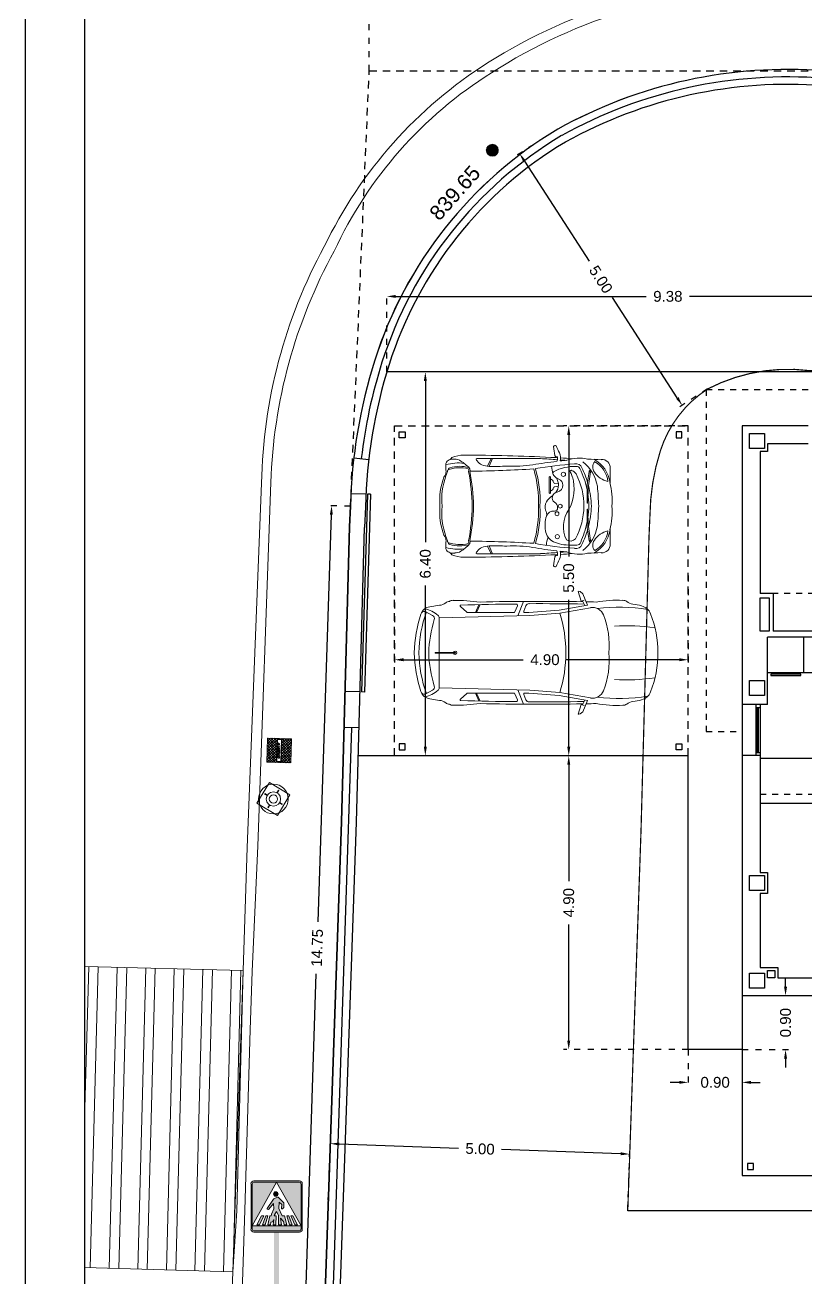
# Model space of a CAD drawing. Header units: millimetres. Extents: x 441061 to 442903, y 4515148 to 4515613.
# Drawn here: x 442696.93 to 442709.97, y 4515528.84 to 4515549.73 of the extents above; entities that cross this region are included whole.
import ezdxf
from ezdxf.enums import TextEntityAlignment as Align

# ---------------------------------------------------------------- set-up
doc = ezdxf.new("R2010")
doc.units = ezdxf.units.MM
for name, pattern in [('CONTINUA', [0]), ('PUNTOS2', [0.125, 0, -0.125]), ('RAYITAS', [0.375, 0.25, -0.125])]:
    doc.linetypes.add(name, pattern=pattern)
for name, color, linetype in [('01_alzado', 5, 'CONTINUA'), ('01_cotas', 254, 'Continuous'), ('01_implantación', 5, 'Continuous'), ('01_mono BAJA', 2, 'Continuous'), ('01_parcela', 7, 'Continuous'), ('01_proyección', 4, 'RAYITAS'), ('01_retranqueo', 250, 'Continuous'), ('01_urb interior', 4, 'Continuous')]:
    doc.layers.add(name, color=color, linetype=linetype)
doc.layers.add('01_cartela', color=6, linetype='Continuous', plot=False)
doc.layers.add('01_muebles_B', color=254, linetype='Continuous', lineweight=5)
doc.styles.add('Estilo1', font='swissel.ttf')
doc.styles.add('NIEVES2', font='sanss___.ttf')
doc.styles.add('ROMANS', font='romans')
doc.dimstyles.new('DECIMAL-50', dxfattribs={"dimtxt": 0.08, "dimasz": 0.15, "dimexe": 0.09, "dimexo": 0, "dimgap": 0.09, "dimtad": 0, "dimzin": 0, "dimdsep": 46, "dimtxsty": 'ROMANS', "dimcen": 0.09, "dimclrt": 6, "dimadec": 0, "dimazin": 0, "dimtfac": 1.38, "dimtix": 1, "dimtofl": 0, "dimtmove": 2, "dimatfit": 3, "dimldrblk": 'OBLIQUE', "dimfxl": 1, "dimtolj": 1, "dimtzin": 0, "dimarcsym": 0})

# ---------------------------------------------------------------- blocks, each defined once
blk = doc.blocks.new('A$C6A825EFA')
at = {"layer": '01_mono BAJA', "color": 254}
for p, q in [((1.1, 12.5, 0), (0, 12.5, 0)), ((0, 12.5, 0), (0, 7.855, 0)), ((1.1, 12.2, 0), (0.425, 12.2, 0)), ((0.425, 12.2), (0.425, 12.075)), ((0.3, 12.075, 0), (0.3, 9.705, 0)), ((0.425, 12.075), (0.3, 12.075)), ((0.52, 9.705, 0), (0.3, 9.705, 0)), ((0.52, 9.705, 0), (0.52, 9.08, 0)), ((3.4, 9.08, 0), (0.52, 9.08, 0)), ((3.4, 8.98, 0), (0.425, 8.98, 0)), ((0.425, 7.855, 0), (0.425, 8.98, 0)), ((1.025, 8.98, 0), (1.025, 8.38, 0)), ((3.4, 8.38, 0), (0.425, 8.38, 0)), ((0.425, 7.855, 0), (0, 7.855, 0)), ((0, 7.855, 0), (0, 7.005, 0)), ((0.23, 7.855, 0), (0.23, 7.005, 0)), ((0.23, 7.805, 0), (0.3, 7.805, 0)), ((0.258, 7.055, 0), (0.258, 7.805, 0)), ((0.272, 7.055, 0), (0.272, 7.805, 0)), ((0.3, 7.855, 0), (0.3, 7.005, 0)), ((0.3, 7.005, 0), (0, 7.005, 0)), ((0, 7.005, 0), (0, 3, 0)), ((0.23, 7.055, 0), (0.3, 7.055, 0)), ((0.3, 7.005, 0), (0.3, 5.055, 0)), ((3.4, 6.955, 0), (0.3, 6.955, 0)), ((3.4, 6.205, 0), (0.3, 6.205, 0)), ((0.3, 4.705, 0), (0.3, 3.47, 0)), ((0.3, 3.47, 0), (0.595, 3.47, 0)), ((0.595, 3.47, 0), (0.595, 3.3, 0)), ((0.595, 3.3, 0), (1.6, 3.3, 0)), ((0, 3, 0), (1.6, 3, 0)), ((0, 3), (0, 0, 0)), ((0, 0, 0), (15.7, 0, 0))]:
    blk.add_line(p, q, dxfattribs=at)
for points in [[(0.375, 12.125), (0.125, 12.125), (0.125, 12.375), (0.375, 12.375), (0.375, 12.125)], [(0.375, 8.005), (0.125, 8.005), (0.125, 8.255), (0.375, 8.255), (0.375, 8.005)], [(0.375, 4.755), (0.125, 4.755), (0.125, 5.005), (0.375, 5.005), (0.375, 4.755)], [(0.375, 3.125), (0.125, 3.125), (0.125, 3.375), (0.375, 3.375), (0.375, 3.125)]]:
    blk.add_lwpolyline(points, close=True, dxfattribs=at)
at = {"layer": '01_mono BAJA', "color": 254, "elevation": 0}
for points in [[(0.3, 9.635), (0.45, 9.635), (0.45, 9.08), (0.3, 9.08)], [(0.478, 8.36), (0.478, 8.34), (0.978, 8.34), (0.978, 8.36)], [(0.425, 3.42), (0.545, 3.42), (0.545, 3.3), (0.425, 3.3)], [(0.19, 0.2), (0.09, 0.2), (0.09, 0.1), (0.19, 0.1)]]:
    blk.add_lwpolyline(points, close=True, dxfattribs=at)
blk.add_lwpolyline([(0.3, 5.055), (0.425, 5.055), (0.425, 4.705), (0.3, 4.705)], dxfattribs=at)
at = {"layer": '01_proyección', "color": 120, "ltscale": 0.25}
for p, q in [((3.4, 9.705, 0), (0.52, 9.705, 0)), ((3.4, 6.355, 0), (0.3, 6.355, 0))]:
    blk.add_line(p, q, dxfattribs=at)
at = {"layer": '01_proyección', "color": 120, "ltscale": 0.25, "elevation": 0}
blk.add_lwpolyline([(15.7, 7.405), (16.3, 7.405), (16.3, 13.1), (-0.6, 13.1), (-0.6, 7.405), (0, 7.405)], dxfattribs=at)
blk = doc.blocks.new('A$C0D711DC8')
at = {"layer": '01_muebles_B', "color": 254}
for p, q in [((10.733, 9.894), (9.764, 9.894)), ((10.493, 9.894), (10.545, 9.776)), ((10.515, 9.894), (10.567, 9.778)), ((9.004, 9.693), (9.038, 9.48)), ((9.056, 9.495), (9.026, 9.699)), ((9.038, 9.48), (9.054, 9.218)), ((9.056, 9.218), (9.056, 9.495)), ((9.038, 8.865), (9.054, 9.127)), ((9.054, 9.218), (9.056, 9.218)), ((9.054, 9.127), (9.056, 9.127)), ((9.056, 9.127), (9.056, 8.851)), ((9.614, 8.734), (9.614, 8.97)), ((9.634, 8.734), (9.634, 8.97)), ((9.004, 8.652), (9.038, 8.865)), ((9.056, 8.851), (9.026, 8.647)), ((9.546, 8.827), (9.494, 8.834)), ((9.546, 8.878), (9.495, 8.871)), ((10.493, 8.452), (10.545, 8.569)), ((10.515, 8.452), (10.567, 8.567)), ((10.733, 8.452), (9.764, 8.452))]:
    blk.add_line(p, q, dxfattribs=at)
for centre, radius in [((9.014, 9.701), 0.0121), ((9.51, 9.635), 0.0319), ((9.514, 9.288), 0.0297), ((9.466, 9.173), 0.0297), ((9.014, 8.645), 0.0121), ((9.417, 8.691), 0.0319)]:
    blk.add_circle(centre, radius, dxfattribs=at)
for centre, radius, start, end in [((10.167, 9.714), 0.738, 149.7434, 158.9846), ((9.544, 10.069), 0.023, 23.336, 131.4157), ((8.51, 10.147), 1.058, 348.7131, 356.2571), ((8.829, 9.758), 0.121, 83.4929, 184.381), ((9.185, 9.462), 0.48, 118.4979, 171.6974), ((9.122, 5.315), 4.571, 90.9016, 93.5003), ((9.178, 9.352), 0.549, 69.8978, 103.4423), ((9.94, 2.874), 7.047, 93.9115, 95.3212), ((9.619, 9.904), 0.16, 152.3452, 197.1649), ((9.518, 9.909), 0.0131, 69.95, 178.3297), ((9.777, 9.927), 0.273, 183.7214, 196.1025), ((9.94, 2.874), 7.047, 92.7044, 93.5361), ((10.975, -10.424), 20.353, 93.4112, 94.1277), ((9.525, 9.945), 0.0232, 265.4824, 347.7447), ((10.995, -17.873), 27.82, 90.1403, 92.8584), ((10.691, 9.894), 0.0501, 315.174, 347.3096), ((10.732, 9.885), 0.00831, 343.0311, 79.2932), ((10.906, 9.364), 0.584, 69.532, 87.9675), ((11.059, 9.742), 0.141, 86.8457, 126.696), ((11.101, 8.862), 1.022, 88.2888, 91.9327), ((11.185, 9.948), 0.0842, 206.7402, 257.6517), ((10.942, 9.629), 2.236, 176.9311, 182.7066), ((9.142, 9.497), 0.403, 119.7279, 173.0139), ((8.653, 9.896), 0.361, 284.3027, 324.7225), ((9.503, 9.367), 0.611, 128.6532, 169.9617), ((8.847, 9.764), 0.126, 322.6544, 41.1658), ((10.509, 9.106), 1.518, 154.798, 163.8884), ((9.975, 9.34), 0.903, 155.1761, 164.735), ((9.226, 9.718), 0.0964, 77.7254, 158.9302), ((9.211, 9.707), 0.057, 88.7397, 167.4182), ((9.265, 9.038), 0.727, 86.5634, 94.2004), ((9.314, 9.595), 0.107, 57.3841, 137.6524), ((8.819, 3.701), 6.126, 80.3818, 85.9978), ((9.306, 9.064), 0.701, 67.8757, 89.7559), ((8.751, 3.271), 6.625, 83.7996, 84.6711), ((10.975, -10.424), 20.353, 94.2603, 94.5093), ((8.751, 3.271), 6.625, 80.1778, 83.3742), ((9.473, 9.516), 0.219, 7.735, 63.719), ((9.165, 9.803), 0.511, 341.8582, 355.871), ((11.471, 9.253), 1.7, 163.325, 182.6992), ((11.496, 9.248), 1.7, 163.325, 182.5468), ((12.246, 53.159), 43.488, 266.8642, 267.4858), ((10.175, 11.66), 1.884, 261.0449, 273.0528), ((10.459, 15.409), 5.634, 268.1287, 270.8789), ((12.021, 70.959), 61.269, 268.42618, 268.89057), ((10.529, 10.11), 0.334, 272.7892, 291.8342), ((10.573, 9.974), 0.192, 294.6989, 323.0283), ((14.417, 9.048), 3.64, 169.6671, 178.0415), ((14.417, 9.048), 3.62, 169.6671, 178.0415), ((10.894, 9.715), 0.0607, 143.7564, 193.2967), ((11.29, 9.332), 0.611, 121.0895, 136.7388), ((10.991, 9.25), 0.526, 73.7001, 105.481), ((10.903, 9.711), 0.0495, 146.1855, 196.1005), ((10.991, 9.25), 0.505, 69.1925, 104.8598), ((11.01, 9.2), 0.627, 72.4585, 97.9913), ((11.113, 9.698), 0.062, 14.8998, 65.8723), ((11.135, 9.81), 0.0644, 351.2386, 60.1485), ((11.473, 9.762), 0.303, 189.085, 205.7225), ((10.241, 9.772), 0.959, 355.5054, 1.6982), ((11.352, 9.713), 0.156, 186.0058, 219.1392), ((9.808, 9.261), 1.13, 166.1566, 184.4621), ((10.25, 9.166), 1.218, 160.2257, 168.6391), ((10.144, 9.165), 1.038, 151.121, 207.6483), ((8.958, 9.487), 0.459, 324.9496, 25.463), ((9.185, 9.47), 0.511, 343.3936, 8.525), ((10.256, 9.278), 1.007, 354.015, 20.5105), ((10.287, 9.262), 1.007, 354.9224, 20.5105), ((17.649, 8.764), 8.777, 175.3636, 177.3327), ((10.509, 9.106), 1.518, 165.717, 177.48), ((10.25, 9.166), 1.218, 171.2453, 188.5682), ((9.566, 9.362), 0.114, 263.9035, 340.5155), ((9.771, 9.295), 0.101, 164.9008, 216.3288), ((9.808, 9.085), 1.13, 175.5379, 193.8434), ((17.649, 9.581), 8.777, 182.6673, 184.6364), ((10.509, 9.239), 1.518, 182.52, 194.283), ((9.904, 8.914), 0.65, 151.4841, 196.6746), ((9.552, 9.202), 0.047, 86.7847, 183.1724), ((9.6, 9.197), 0.0954, 178.5946, 241.3055), ((9.538, 9.188), 0.158, 330.3363, 17.3801), ((11.471, 9.093), 1.7, 177.3008, 196.675), ((11.496, 9.097), 1.7, 177.4532, 196.675), ((14.417, 9.297), 3.64, 181.9585, 190.3329), ((14.417, 9.297), 3.62, 181.9585, 190.3329), ((10.256, 9.068), 1.007, 339.4895, 5.985), ((10.287, 9.084), 1.007, 339.4895, 5.0776), ((10.25, 9.166), 1.218, 191.3609, 207.4845), ((9.528, 8.859), 0.101, 101.4545, 181.9236), ((9.686, 8.849), 0.193, 142.3155, 213.2169), ((9.492, 9.055), 0.098, 279.5997, 343.5492), ((9.498, 9.044), 0.0889, 349.0142, 50.9794), ((9.665, 8.855), 0.106, 119.0162, 160.5033), ((9.424, 9.265), 0.296, 301.9645, 328.2937), ((9.624, 8.97), 0.0104, 0, 180), ((10.942, 8.716), 2.236, 177.2934, 183.0689), ((9.185, 8.884), 0.48, 188.3026, 241.5021), ((9.142, 8.849), 0.403, 186.9861, 240.2721), ((8.653, 8.449), 0.361, 35.2775, 75.6973), ((9.503, 8.978), 0.611, 190.0383, 231.3468), ((10.509, 9.239), 1.518, 196.1116, 205.202), ((9.525, 8.854), 0.0985, 178.6673, 249.1293), ((9.426, 8.595), 0.178, 39.093, 68.893), ((9.543, 8.902), 0.0241, 275.7304, 333.0283), ((9.543, 8.803), 0.0241, 26.9717, 84.2696), ((9.665, 8.849), 0.106, 199.4967, 240.9838), ((8.829, 8.587), 0.121, 175.619, 276.5071), ((8.847, 8.581), 0.126, 318.8342, 37.3456), ((9.226, 8.628), 0.0964, 201.0698, 282.2746), ((9.215, 8.619), 0.0486, 198.7488, 279.3616), ((9.25, 9.243), 0.672, 267.6901, 298.2478), ((9.346, 8.77), 0.149, 215.4424, 244.8998), ((8.819, 14.644), 6.126, 274.0022, 279.6182), ((9.507, 8.785), 0.232, 194.2372, 212.2618), ((9.299, 8.649), 0.0212, 220.8304, 310.3789), ((9.285, 8.645), 0.0299, 337.3586, 32.1758), ((8.751, 15.074), 6.625, 276.6258, 279.8222), ((9.532, 8.677), 0.0451, 325.113, 43.0643), ((9.161, 8.546), 0.436, 2.9924, 17.9381), ((9.624, 8.734), 0.0104, 180, 0), ((12.246, -34.814), 43.488, 92.5142, 93.1358), ((10.175, 6.685), 1.884, 86.9472, 98.9551), ((10.459, 2.936), 5.634, 89.1211, 91.8713), ((12.021, -52.613), 61.269, 91.10943, 91.57382), ((10.529, 8.236), 0.334, 68.1658, 87.2108), ((10.894, 8.63), 0.0607, 166.7033, 216.2436), ((11.29, 9.013), 0.611, 223.2612, 238.9105), ((10.991, 9.095), 0.526, 254.519, 286.2999), ((10.903, 8.634), 0.0495, 163.8995, 213.8145), ((10.991, 9.095), 0.505, 255.1402, 290.8075), ((11.01, 9.145), 0.627, 262.0087, 287.5415), ((11.113, 8.647), 0.062, 294.1277, 345.1002), ((11.473, 8.583), 0.303, 154.2775, 170.915), ((11.352, 8.632), 0.156, 140.8608, 173.9942), ((10.241, 8.573), 0.959, 358.3018, 4.4946), ((9.122, 13.031), 4.571, 266.4997, 269.0984), ((9.178, 8.993), 0.549, 256.5577, 290.1022), ((9.94, 15.472), 7.047, 264.6788, 266.0885), ((8.751, 15.074), 6.625, 275.3289, 276.2004), ((10.975, 28.769), 20.353, 265.4907, 265.7397), ((9.619, 8.441), 0.16, 162.8351, 207.6548), ((10.167, 8.631), 0.738, 201.0154, 210.2566), ((9.777, 8.418), 0.273, 163.8975, 176.2786), ((9.518, 8.436), 0.0131, 181.6703, 290.05), ((9.94, 15.472), 7.047, 266.4639, 267.2956), ((10.975, 28.769), 20.353, 265.8723, 266.5888), ((9.525, 8.401), 0.0232, 12.2553, 94.5176), ((8.51, 8.199), 1.058, 3.7429, 11.2869), ((10.995, 36.219), 27.82, 267.1416, 269.8597), ((10.573, 8.372), 0.192, 36.9717, 65.3011), ((10.691, 8.451), 0.0501, 12.6904, 44.826), ((10.732, 8.46), 0.00831, 280.7068, 16.9689), ((10.906, 8.982), 0.584, 272.0325, 290.468), ((11.059, 8.603), 0.141, 233.304, 273.1543), ((11.101, 9.484), 1.022, 268.0673, 271.7112), ((11.185, 8.397), 0.0842, 102.3483, 153.2598), ((11.135, 8.535), 0.0644, 299.8515, 8.7614), ((9.544, 8.277), 0.023, 228.5843, 336.664)]:
    blk.add_arc(centre, radius, start, end, dxfattribs=at)
blk = doc.blocks.new('A$C392252A0')
at = {"layer": '01_muebles_B', "color": 254}
for p, q in [((10.715, 8.129), (10.705, 8.127)), ((10.705, 8.127), (10.752, 7.979)), ((10.738, 8.124), (10.715, 8.129)), ((10.775, 8.091), (10.738, 8.124)), ((10.752, 7.979), (10.798, 7.995)), ((10.773, 7.987), (10.809, 7.914)), ((10.846, 7.92), (10.775, 8.091)), ((8.499, 7.763), (8.397, 7.82)), ((8.605, 7.917), (8.455, 7.893)), ((9.019, 7.811), (8.92, 7.9)), ((9.731, 7.807), (9.031, 7.807)), ((9.201, 7.926), (9.149, 7.807)), ((9.219, 7.928), (9.166, 7.807)), ((9.784, 7.911), (9.748, 7.818)), ((9.876, 7.976), (9.791, 7.758)), ((9.913, 7.908), (9.882, 7.828)), ((9.898, 7.807), (9.958, 7.808)), ((10.418, 7.844), (9.958, 7.808)), ((10.43, 7.798), (9.971, 7.763)), ((10.418, 7.844), (10.846, 7.92)), ((10.43, 7.798), (10.894, 7.881)), ((8.599, 7.726), (9.971, 7.763)), ((8.599, 7.725), (8.599, 7.201)), ((8.839, 7.203), (8.537, 7.2)), ((8.537, 7.2), (8.537, 7.193)), ((8.839, 7.19), (8.537, 7.193)), ((8.599, 6.669), (8.599, 7.193)), ((8.599, 6.668), (9.971, 6.631)), ((8.499, 6.631), (8.397, 6.573)), ((8.605, 6.476), (8.455, 6.5)), ((9.019, 6.582), (8.92, 6.494)), ((9.731, 6.587), (9.031, 6.587)), ((9.201, 6.468), (9.149, 6.587)), ((9.219, 6.466), (9.166, 6.587)), ((9.784, 6.482), (9.748, 6.576)), ((9.876, 6.418), (9.791, 6.636)), ((9.913, 6.486), (9.882, 6.565)), ((9.898, 6.587), (9.958, 6.585)), ((10.418, 6.55), (9.958, 6.585)), ((10.43, 6.596), (9.971, 6.631)), ((10.418, 6.55), (10.846, 6.473)), ((10.43, 6.596), (10.894, 6.512)), ((10.773, 6.407), (10.809, 6.48)), ((10.846, 6.473), (10.775, 6.303)), ((10.705, 6.267), (10.752, 6.414)), ((10.715, 6.265), (10.705, 6.267)), ((10.738, 6.27), (10.715, 6.265)), ((10.775, 6.303), (10.738, 6.27)), ((10.752, 6.414), (10.798, 6.398))]:
    blk.add_line(p, q, dxfattribs=at)
for centre, radius, start, end in [((8.808, 7.907), 0.086, 87.4739, 128.6871), ((8.809, 4.809), 3.183, 82.5975, 89.9397), ((10.099, -28.508), 36.485, 88.9288, 91.3819), ((11.3, 6.178), 1.816, 87.2886, 100.1742), ((11.389, 7.907), 0.086, 51.3129, 92.5261), ((10.242, 7.158), 1.952, 160.298, 178.865), ((8.474, 7.733), 0.162, 96.7804, 161.7197), ((8.375, 7.769), 0.0561, 66.6468, 164.8738), ((8.295, 7.436), 0.435, 49.0196, 78.8841), ((8.586, 8.093), 0.177, 275.9895, 308.6871), ((8.751, 7.888), 0.086, 87.4739, 128.6871), ((8.929, 7.908), 0.0124, 91.7937, 220.4777), ((10.022, -29.576), 37.513, 90.3882, 91.6701), ((9.031, 7.824), 0.0177, 228.3547, 270), ((9.731, 7.824), 0.0177, 270, 338.7209), ((9.768, 7.918), 0.0177, 338.7209, 90.3882), ((9.897, 7.823), 0.0159, 158.7209, 271.5074), ((9.963, 7.889), 0.0531, 90.2143, 158.7209), ((10.099, -28.508), 36.45, 88.8997, 90.2143), ((8.43, 7.197), 2.089, 0, 16.7318), ((10.099, -28.508), 36.485, 88.6181, 88.8592), ((10.925, 7.707), 0.177, 21.0532, 100.1701), ((11.313, 4.914), 2.974, 81.2806, 96.1737), ((11.554, 8.112), 0.177, 231.3129, 264.0105), ((11.467, 7.285), 0.654, 72.0531, 84.0105), ((11.619, 7.711), 0.203, 22.7994, 75.9629), ((10.262, 7.197), 1.654, 0, 21.006), ((10.216, 7.155), 1.997, 161.6598, 178.7983), ((10.276, 7.152), 1.836, 162.6109, 178.6018), ((8.473, 7.717), 0.0531, 342.7058, 60.706), ((8.545, 7.725), 0.0531, 0, 49.0196), ((9.874, 7.302), 1.304, 355.3559, 21.0532), ((11.437, 4.633), 2.974, 81.5863, 93.456), ((8.839, 7.197), 0.0267, 193.7603, 166.2397), ((10.216, 7.239), 1.997, 181.2017, 198.3402), ((10.242, 7.236), 1.952, 181.135, 199.702), ((10.276, 7.242), 1.836, 181.3982, 197.3891), ((8.839, 7.197), 0.00662, 270, 90), ((8.43, 7.197), 2.089, 343.2682, 0), ((9.874, 7.091), 1.304, 338.9468, 4.6441), ((10.262, 7.197), 1.654, 338.994, 0), ((8.473, 6.677), 0.0531, 299.294, 17.2942), ((8.545, 6.669), 0.0531, 310.9804, 0), ((11.437, 9.761), 2.974, 266.544, 278.4137), ((8.474, 6.661), 0.162, 198.2803, 263.2196), ((8.375, 6.625), 0.0561, 195.1262, 293.3532), ((8.295, 6.957), 0.435, 281.1159, 310.9804), ((8.586, 6.3), 0.177, 51.3129, 84.0105), ((8.929, 6.486), 0.0124, 139.5223, 268.2063), ((10.022, 43.97), 37.513, 268.3299, 269.6118), ((9.031, 6.569), 0.0177, 90, 131.6453), ((9.731, 6.569), 0.0177, 21.2791, 90), ((9.768, 6.476), 0.0177, 269.6118, 21.2791), ((9.897, 6.571), 0.0159, 88.4926, 201.2791), ((9.963, 6.505), 0.0531, 201.2791, 269.7857), ((10.099, 42.902), 36.45, 269.7857, 271.1003), ((10.925, 6.686), 0.177, 259.8299, 338.9468), ((11.313, 9.479), 2.974, 263.8263, 278.7194), ((11.554, 6.282), 0.177, 95.9895, 128.6871), ((11.467, 7.108), 0.654, 275.9895, 287.9469), ((11.619, 6.682), 0.203, 284.0371, 337.2006), ((8.751, 6.506), 0.086, 231.3129, 272.5261), ((8.808, 6.487), 0.086, 231.3129, 272.5261), ((8.809, 9.584), 3.183, 270.0603, 277.4025), ((10.099, 42.902), 36.485, 268.6181, 271.0712), ((10.099, 42.902), 36.485, 271.1408, 271.3819), ((11.3, 8.215), 1.816, 259.8258, 272.7114), ((11.389, 6.487), 0.086, 267.4739, 308.6871)]:
    blk.add_arc(centre, radius, start, end, dxfattribs=at)
blk = doc.blocks.new('AL')
h = blk.add_hatch()
h.set_pattern_fill('ANSI37', color=256, scale=0.01)
h.set_pattern_definition([(45.00000001175, (-280056.487906, -4524533.842966), (-0.02245064030728, 0.02245064029807), []), (135.00000001175, (-280056.487906, -4524533.842966), (-0.02245064029807, -0.02245064030728), [])])
h.paths.add_polyline_path([(0.2, 0.2), (-0.2, 0.2), (-0.035, 0.035), (0.182, 0.035), (0.182, -0.035), (0.035, -0.035), (0.2, -0.2)], flags=17)
h.paths.add_polyline_path([(0.035, -0.035), (-0.182, -0.035), (-0.182, 0.035), (-0.035, 0.035), (-0.2, 0.2), (-0.2, -0.2), (0.2, -0.2)], flags=17)
for points in [[(-0.2, 0.2), (0.2, 0.2)], [(-0.2, 0.2), (-0.2, -0.2)], [(0.2, 0.2), (0.2, -0.2)], [(-0.2, -0.2), (0.2, -0.2)]]:
    blk.add_lwpolyline(points)
blk.add_lwpolyline([(0.182, -0.035), (-0.182, -0.035), (-0.182, 0.035), (0.182, 0.035)], close=True)
at = {"style": 'ROMANS', "oblique": 15, "width": 1.035276}
blk.add_text('ALUMBRADO', height=0.0315, dxfattribs=at).set_placement((0, -0.022), align=Align.CENTER)
blk = doc.blocks.new('f2')
for p, q in [((-0.17, -0.005), (-0.17, 0.005)), ((-0.12, 0.005), (-0.17, 0.005)), ((-0.005, 0.17), (0.005, 0.17)), ((-0.005, 0.12), (-0.005, 0.17)), ((0.005, 0.12), (0.005, 0.17)), ((0.12, 0.005), (0.17, 0.005)), ((0.17, -0.005), (0.17, 0.005)), ((-0.12, -0.005), (-0.17, -0.005)), ((-0.005, -0.17), (-0.005, -0.12)), ((-0.005, -0.17), (0.005, -0.17)), ((0.005, -0.17), (0.005, -0.12)), ((0.12, -0.005), (0.17, -0.005))]:
    blk.add_line(p, q)
blk.add_lwpolyline([(0.2, 0.2), (-0.2, 0.2), (-0.2, -0.2), (0.2, -0.2)], close=True)
for radius in [0.248, 0.12, 0.07]:
    blk.add_circle((0, 0), radius)
blk = doc.blocks.new('*X20')
at = {"color": 0, "linetype": 'CONTINUA'}
for p, q in [((711.926, 505.804), (712.311, 506.19)), ((711.926, 505.769), (712.346, 506.189)), ((711.929, 505.843), (712.273, 506.187)), ((711.929, 505.737), (712.379, 506.186)), ((711.934, 505.707), (712.409, 506.181)), ((711.937, 505.886), (712.229, 506.178)), ((711.941, 505.678), (712.437, 506.174)), ((711.95, 505.652), (712.464, 506.165)), ((711.954, 505.939), (712.177, 506.161)), ((711.96, 505.627), (712.489, 506.155)), ((711.972, 505.603), (712.513, 506.144)), ((711.985, 505.58), (712.535, 506.131)), ((711.994, 506.014), (712.102, 506.121)), ((711.999, 505.559), (712.556, 506.117)), ((712.014, 505.539), (712.577, 506.101)), ((712.031, 505.52), (712.596, 506.085)), ((712.048, 505.502), (712.614, 506.068)), ((712.067, 505.485), (712.63, 506.049)), ((712.086, 505.47), (712.646, 506.029)), ((712.107, 505.455), (712.661, 506.009)), ((712.129, 505.442), (712.674, 505.987)), ((712.152, 505.43), (712.686, 505.963)), ((712.177, 505.419), (712.697, 505.939)), ((712.203, 505.409), (712.706, 505.913)), ((712.23, 505.402), (712.714, 505.885)), ((712.26, 505.395), (712.72, 505.856)), ((712.291, 505.392), (712.724, 505.825)), ((712.325, 505.39), (712.726, 505.791)), ((712.362, 505.392), (712.724, 505.754)), ((712.403, 505.398), (712.718, 505.713)), ((712.451, 505.41), (712.705, 505.665)), ((712.513, 505.436), (712.679, 505.603))]:
    blk.add_line(p, q, dxfattribs=at)
blk = doc.blocks.new('PTEL')
blk.add_circle((0, 0), 0.1)
at = {"linetype": 'CONTINUA', "xscale": 0.25, "yscale": 0.25, "zscale": 0.25}
blk.add_blockref('*X20', (-178.081, -126.448), dxfattribs=at)
blk = doc.blocks.new('señal paso peaton')
h = blk.add_hatch(color=5)
h.paths.add_polyline_path([(-0.001, 2.003), (-0.381, 2.003, 0.414214), (-0.407, 1.976), (-0.407, 1.273)])
h.paths.add_polyline_path([(-0.001, 2.003), (0.406, 1.273), (0.406, 1.976, 0.414214), (0.379, 2.003)])
h.paths.add_polyline_path([(0.379, 1.19, 0.414214), (0.406, 1.216), (0.406, 1.273), (-0.407, 1.273), (-0.407, 1.216, 0.414214), (-0.381, 1.19)])
for points in [[(0.04, 1.668), (0.085, 1.63), (0.081, 1.567, 0.627813), (0.096, 1.559), (0.114, 1.572, 0.235866), (0.118, 1.579), (0.12, 1.656), (0.024, 1.749, 0.308344), (0.014, 1.751), (-0.045, 1.725, 0.137998), (-0.052, 1.719), (-0.159, 1.563, 0.586917), (-0.152, 1.549), (-0.137, 1.548, 0.23861), (-0.129, 1.551), (-0.051, 1.647), (-0.048, 1.555), (-0.086, 1.467, 0.073453), (-0.087, 1.464), (-0.09, 1.441), (-0.112, 1.441), (-0.148, 1.291), (-0.103, 1.291), (-0.096, 1.332), (-0.072, 1.34), (-0.049, 1.381), (-0.058, 1.291), (-0.013, 1.291), (-0.007, 1.441), (-0.04, 1.441), (-0.039, 1.457), (-0.003, 1.512), (0.036, 1.441), (0.028, 1.441), (0.033, 1.291), (0.078, 1.291), (0.066, 1.403), (0.114, 1.346), (0.123, 1.291), (0.169, 1.291), (0.132, 1.441), (0.094, 1.441), (0.085, 1.453), (0.038, 1.56)], [(-0.053, 1.804, 1), (0.023, 1.804, 1)]]:
    blk.add_hatch(color=7).paths.add_polyline_path(points)
h = blk.add_hatch(color=7)
h.paths.add_polyline_path([(0.272, 1.441), (0.237, 1.441), (0.305, 1.291), (0.35, 1.291)])
h.paths.add_polyline_path([(0.202, 1.441), (0.167, 1.441), (0.214, 1.291), (0.259, 1.291)])
h.paths.add_polyline_path([(-0.239, 1.291), (-0.194, 1.291), (-0.147, 1.441), (-0.182, 1.441)])
h.paths.add_polyline_path([(-0.33, 1.291), (-0.284, 1.291), (-0.217, 1.441), (-0.252, 1.441)])
h = blk.add_hatch(color=256)
h.dxf.hatch_style = 1
h.paths.add_polyline_path([(0.039, 1.167), (-0.044, 1.167), (-0.044, -0.001), (0.039, -0.001)])
for p, q in [((-0.428, 1.216), (-0.428, 1.976)), ((0.379, 2.024), (-0.381, 2.024)), ((0.427, 1.216), (0.427, 1.976)), ((0.379, 1.169), (-0.381, 1.169))]:
    blk.add_line(p, q)
at = {"color": 5}
for p, q in [((-0.407, 1.273), (-0.001, 2.003)), ((-0.407, 1.216), (-0.407, 1.976)), ((0.379, 2.003), (-0.381, 2.003)), ((-0.001, 2.003), (0.406, 1.273)), ((0.406, 1.216), (0.406, 1.976)), ((0.406, 1.273), (-0.407, 1.273)), ((0.379, 1.19), (-0.381, 1.19))]:
    blk.add_line(p, q, dxfattribs=at)
at = {"color": 7}
for p, q in [((-0.052, 1.719), (-0.159, 1.563)), ((0.014, 1.751), (-0.045, 1.725)), ((0.12, 1.656), (0.024, 1.749)), ((-0.152, 1.549), (-0.137, 1.548)), ((-0.129, 1.551), (-0.051, 1.647)), ((-0.087, 1.464), (-0.09, 1.441)), ((-0.048, 1.555), (-0.086, 1.467)), ((-0.051, 1.647), (-0.048, 1.555)), ((-0.039, 1.457), (-0.003, 1.512)), ((-0.003, 1.512), (0.036, 1.441)), ((0.038, 1.56), (0.04, 1.668)), ((0.085, 1.453), (0.038, 1.56)), ((0.04, 1.668), (0.085, 1.63)), ((0.085, 1.63), (0.081, 1.567)), ((0.096, 1.559), (0.114, 1.572)), ((0.118, 1.579), (0.12, 1.656)), ((-0.33, 1.291), (-0.252, 1.441)), ((-0.284, 1.291), (-0.33, 1.291)), ((-0.284, 1.291), (-0.217, 1.441)), ((-0.252, 1.441), (-0.217, 1.441)), ((-0.239, 1.291), (-0.182, 1.441)), ((-0.194, 1.291), (-0.239, 1.291)), ((-0.194, 1.291), (-0.147, 1.441)), ((-0.182, 1.441), (-0.147, 1.441)), ((-0.148, 1.291), (-0.112, 1.441)), ((-0.103, 1.291), (-0.148, 1.291)), ((-0.112, 1.441), (-0.09, 1.441)), ((-0.103, 1.291), (-0.096, 1.332)), ((-0.096, 1.332), (-0.072, 1.34)), ((-0.072, 1.34), (-0.049, 1.381)), ((-0.058, 1.291), (-0.049, 1.381)), ((-0.013, 1.291), (-0.058, 1.291)), ((-0.04, 1.441), (-0.039, 1.457)), ((-0.04, 1.441), (-0.007, 1.441)), ((-0.013, 1.291), (-0.007, 1.441)), ((0.033, 1.291), (0.028, 1.441)), ((0.028, 1.441), (0.036, 1.441)), ((0.078, 1.291), (0.033, 1.291)), ((0.066, 1.403), (0.078, 1.291)), ((0.066, 1.403), (0.114, 1.346)), ((0.094, 1.441), (0.085, 1.453)), ((0.094, 1.441), (0.132, 1.441)), ((0.114, 1.346), (0.123, 1.291)), ((0.169, 1.291), (0.123, 1.291)), ((0.132, 1.441), (0.169, 1.291)), ((0.167, 1.441), (0.214, 1.291)), ((0.167, 1.441), (0.202, 1.441)), ((0.202, 1.441), (0.259, 1.291)), ((0.259, 1.291), (0.214, 1.291)), ((0.237, 1.441), (0.305, 1.291)), ((0.237, 1.441), (0.272, 1.441)), ((0.35, 1.291), (0.272, 1.441)), ((0.35, 1.291), (0.305, 1.291))]:
    blk.add_line(p, q, dxfattribs=at)
blk.add_circle((-0.015, 1.804), 0.0378, dxfattribs=at)
for centre, start, end in [((-0.381, 1.976), 90, 180), ((0.379, 1.976), 0, 90), ((-0.381, 1.216), 180, 270), ((0.379, 1.216), 270, 0)]:
    blk.add_arc(centre, 0.0475, start, end)
at = {"color": 5}
for centre, start, end in [((-0.381, 1.976), 90, 180), ((0.379, 1.976), 0, 90), ((-0.381, 1.216), 180, 270), ((0.379, 1.216), 270, 0)]:
    blk.add_arc(centre, 0.0266, start, end, dxfattribs=at)
at = {"color": 7}
for centre, radius, start, end in [((-0.037, 1.708), 0.0183, 114.2101, 145.6384), ((0.017, 1.743), 0.00915, 45.6627, 114.2101), ((-0.151, 1.558), 0.00915, 145.6384, 267.276), ((-0.136, 1.557), 0.00915, 267.276, 320.9576), ((-0.078, 1.463), 0.00915, 156.4461, 173.2502), ((0.09, 1.566), 0.00915, 177.031, 305.5154), ((0.109, 1.579), 0.00915, 305.5154, 358.6017), ((0.109, 1.579), 0.00915, 305.5154, 358.6017)]:
    blk.add_arc(centre, radius, start, end, dxfattribs=at)
blk = doc.blocks.new('*D245')
at = {"layer": '01_cotas', "color": 0, "linetype": 'PUNTOS2', "lineweight": -2, "transparency": 16777216}
for p, q in [((442702.365, 4515541.706), (442701.961, 4515541.719)), ((442701.882, 4515526.961), (442701.477, 4515526.974))]:
    blk.add_line(p, q, dxfattribs=at)
at = {"layer": '01_cotas', "color": 0, "lineweight": -2, "transparency": 16777216}
for p, q in [((442702.046, 4515541.566), (442701.823, 4515534.778)), ((442701.572, 4515527.121), (442701.795, 4515533.91))]:
    blk.add_line(p, q, dxfattribs=at)
at = {"layer": '01_cotas', "color": 0, "transparency": 16777216}
for points in [[(442702.021, 4515541.567), (442702.071, 4515541.565), (442702.051, 4515541.716)], [(442701.547, 4515527.122), (442701.597, 4515527.12), (442701.567, 4515526.971)]]:
    blk.add_solid(points, dxfattribs=at)
at = {"layer": '01_cotas', "color": 7, "transparency": 16777216, "insert": (442701.809, 4515534.344), "char_height": 0.18, "attachment_point": 5, "rotation": 88.1211, "style": 'Estilo1'}
blk.add_mtext('\\A1;14.75', dxfattribs=at)
blk = doc.blocks.new('*D350')
at = {"layer": '01_cotas', "color": 0, "linetype": 'PUNTOS2', "lineweight": -2, "transparency": 16777216}
for p, q in [((442705.612, 4515547.863), (442705.112, 4515547.54)), ((442708.326, 4515543.663), (442707.826, 4515543.34))]:
    blk.add_line(p, q, dxfattribs=at)
at = {"layer": '01_cotas', "color": 0, "lineweight": -2, "transparency": 16777216}
for p, q in [((442705.269, 4515547.462), (442706.349, 4515545.791)), ((442707.82, 4515543.515), (442706.74, 4515545.186))]:
    blk.add_line(p, q, dxfattribs=at)
at = {"layer": '01_cotas', "color": 0, "transparency": 16777216}
for points in [[(442705.29, 4515547.476), (442705.248, 4515547.449), (442705.188, 4515547.588)], [(442707.841, 4515543.528), (442707.799, 4515543.501), (442707.901, 4515543.389)]]:
    blk.add_solid(points, dxfattribs=at)
at = {"layer": '01_cotas', "color": 7, "transparency": 16777216, "insert": (442706.545, 4515545.489), "char_height": 0.18, "attachment_point": 5, "rotation": 302.8686, "style": 'Estilo1'}
blk.add_mtext('\\A1;5.00', dxfattribs=at)
blk = doc.blocks.new('*D352')
at = {"layer": '01_cotas', "color": 0, "linetype": 'PUNTOS2', "lineweight": -2, "transparency": 16777216}
for p, q in [((442701.996, 4515530.135), (442702.032, 4515531.169)), ((442706.993, 4515529.961), (442707.029, 4515530.995))]:
    blk.add_line(p, q, dxfattribs=at)
at = {"layer": '01_cotas', "color": 0, "lineweight": -2, "transparency": 16777216}
for p, q in [((442702.179, 4515531.074), (442704.168, 4515531.005)), ((442706.876, 4515530.911), (442704.888, 4515530.98))]:
    blk.add_line(p, q, dxfattribs=at)
at = {"layer": '01_cotas', "color": 0, "transparency": 16777216}
for points in [[(442702.18, 4515531.099), (442702.178, 4515531.049), (442702.029, 4515531.079)], [(442706.877, 4515530.936), (442706.875, 4515530.886), (442707.026, 4515530.905)]]:
    blk.add_solid(points, dxfattribs=at)
at = {"layer": '01_cotas', "color": 7, "transparency": 16777216, "insert": (442704.528, 4515530.992), "char_height": 0.18, "attachment_point": 5, "rotation": 358.0056, "style": 'Estilo1'}
blk.add_mtext('\\A1;5.00', dxfattribs=at)
blk = doc.blocks.new('*D357')
at = {"layer": '01_cotas', "color": 0, "linetype": 'PUNTOS2', "lineweight": -2, "transparency": 16777216}
for p, q in [((442708.001, 4515537.547), (442705.918, 4515537.547)), ((442708.001, 4515532.647), (442705.918, 4515532.647))]:
    blk.add_line(p, q, dxfattribs=at)
at = {"layer": '01_cotas', "color": 0, "lineweight": -2, "transparency": 16777216}
for p, q in [((442706.008, 4515537.397), (442706.008, 4515535.458)), ((442706.008, 4515532.797), (442706.008, 4515534.735))]:
    blk.add_line(p, q, dxfattribs=at)
at = {"layer": '01_cotas', "color": 0, "transparency": 16777216}
for points in [[(442705.983, 4515537.397), (442706.033, 4515537.397), (442706.008, 4515537.547)], [(442705.983, 4515532.797), (442706.033, 4515532.797), (442706.008, 4515532.647)]]:
    blk.add_solid(points, dxfattribs=at)
at = {"layer": '01_cotas', "color": 7, "transparency": 16777216, "insert": (442706.008, 4515535.097), "char_height": 0.18, "attachment_point": 5, "rotation": 90, "style": 'Estilo1'}
blk.add_mtext('\\A1;4.90', dxfattribs=at)
blk = doc.blocks.new('*D358')
at = {"layer": '01_cotas', "color": 0, "linetype": 'PUNTOS2', "lineweight": -2, "transparency": 16777216}
for p, q in [((442708.001, 4515543.047), (442705.918, 4515543.047)), ((442708.001, 4515537.547), (442705.918, 4515537.547))]:
    blk.add_line(p, q, dxfattribs=at)
at = {"layer": '01_cotas', "color": 0, "lineweight": -2, "transparency": 16777216}
for p, q in [((442706.008, 4515542.897), (442706.008, 4515540.87)), ((442706.008, 4515537.697), (442706.008, 4515540.149))]:
    blk.add_line(p, q, dxfattribs=at)
at = {"layer": '01_cotas', "color": 0, "transparency": 16777216}
for points in [[(442705.983, 4515542.897), (442706.033, 4515542.897), (442706.008, 4515543.047)], [(442705.983, 4515537.697), (442706.033, 4515537.697), (442706.008, 4515537.547)]]:
    blk.add_solid(points, dxfattribs=at)
at = {"layer": '01_cotas', "color": 7, "transparency": 16777216, "insert": (442706.008, 4515540.51), "char_height": 0.18, "attachment_point": 5, "rotation": 90, "style": 'Estilo1'}
blk.add_mtext('\\A1;5.50', dxfattribs=at)
blk = doc.blocks.new('*D359')
at = {"layer": '01_cotas', "color": 0, "linetype": 'PUNTOS2', "lineweight": -2, "transparency": 16777216}
for p, q in [((442703.101, 4515540.551), (442703.101, 4515539.058)), ((442708.001, 4515540.551), (442708.001, 4515539.058))]:
    blk.add_line(p, q, dxfattribs=at)
at = {"layer": '01_cotas', "color": 0, "lineweight": -2, "transparency": 16777216}
for p, q in [((442703.251, 4515539.148), (442705.25, 4515539.148)), ((442707.851, 4515539.148), (442705.973, 4515539.148))]:
    blk.add_line(p, q, dxfattribs=at)
at = {"layer": '01_cotas', "color": 0, "transparency": 16777216}
for points in [[(442703.251, 4515539.173), (442703.251, 4515539.123), (442703.101, 4515539.148)], [(442707.851, 4515539.173), (442707.851, 4515539.123), (442708.001, 4515539.148)]]:
    blk.add_solid(points, dxfattribs=at)
at = {"layer": '01_cotas', "color": 7, "transparency": 16777216, "insert": (442705.611, 4515539.148), "char_height": 0.18, "attachment_point": 5, "style": 'Estilo1'}
blk.add_mtext('\\A1;4.90', dxfattribs=at)
blk = doc.blocks.new('*D360')
at = {"layer": '01_cotas', "color": 0, "linetype": 'PUNTOS2', "lineweight": -2, "transparency": 16777216}
for p, q in [((442708.001, 4515532.647), (442708.001, 4515532.011)), ((442708.901, 4515532.647), (442708.901, 4515532.011))]:
    blk.add_line(p, q, dxfattribs=at)
at = {"layer": '01_cotas', "color": 0, "lineweight": -2, "transparency": 16777216}
for p, q in [((442707.851, 4515532.101), (442707.701, 4515532.101)), ((442709.051, 4515532.101), (442709.201, 4515532.101))]:
    blk.add_line(p, q, dxfattribs=at)
at = {"layer": '01_cotas', "color": 0, "transparency": 16777216}
for points in [[(442707.851, 4515532.126), (442707.851, 4515532.076), (442708.001, 4515532.101)], [(442709.051, 4515532.126), (442709.051, 4515532.076), (442708.901, 4515532.101)]]:
    blk.add_solid(points, dxfattribs=at)
at = {"layer": '01_cotas', "color": 7, "transparency": 16777216, "insert": (442708.451, 4515532.101), "char_height": 0.18, "attachment_point": 5, "style": 'Estilo1'}
blk.add_mtext('\\A1;0.90', dxfattribs=at)
blk = doc.blocks.new('*D361')
at = {"layer": '01_cotas', "color": 0, "lineweight": -2, "transparency": 16777216}
for p, q in [((442709.626, 4515533.697), (442709.626, 4515533.847)), ((442709.626, 4515532.497), (442709.626, 4515532.347))]:
    blk.add_line(p, q, dxfattribs=at)
at = {"layer": '01_cotas', "color": 0, "linetype": 'PUNTOS2', "lineweight": -2, "transparency": 16777216}
for p, q in [((442708.901, 4515533.547), (442709.716, 4515533.547)), ((442708.901, 4515532.647), (442709.716, 4515532.647))]:
    blk.add_line(p, q, dxfattribs=at)
at = {"layer": '01_cotas', "color": 0, "transparency": 16777216}
for points in [[(442709.601, 4515533.697), (442709.651, 4515533.697), (442709.626, 4515533.547)], [(442709.601, 4515532.497), (442709.651, 4515532.497), (442709.626, 4515532.647)]]:
    blk.add_solid(points, dxfattribs=at)
at = {"layer": '01_cotas', "color": 7, "transparency": 16777216, "insert": (442709.626, 4515533.097), "char_height": 0.18, "attachment_point": 5, "rotation": 90, "style": 'Estilo1'}
blk.add_mtext('\\A1;0.90', dxfattribs=at)
blk = doc.blocks.new('*D374')
at = {"layer": '01_cotas', "color": 0, "linetype": 'PUNTOS2', "lineweight": -2, "transparency": 16777216}
for p, q in [((442702.679, 4515548.969), (442702.679, 4515552.729)), ((442716.751, 4515548.97), (442716.751, 4515552.73))]:
    blk.add_line(p, q, dxfattribs=at)
at = {"layer": '01_cotas', "color": 0, "lineweight": -2, "transparency": 16777216}
for p, q in [((442702.829, 4515552.639), (442709.283, 4515552.639)), ((442716.601, 4515552.64), (442710.146, 4515552.639))]:
    blk.add_line(p, q, dxfattribs=at)
at = {"layer": '01_cotas', "color": 0, "transparency": 16777216}
for points in [[(442702.829, 4515552.664), (442702.829, 4515552.614), (442702.679, 4515552.639)], [(442716.601, 4515552.665), (442716.601, 4515552.615), (442716.751, 4515552.64)]]:
    blk.add_solid(points, dxfattribs=at)
at = {"layer": '01_cotas', "color": 7, "transparency": 16777216, "insert": (442709.715, 4515552.639), "char_height": 0.18, "attachment_point": 5, "rotation": 0.0046, "style": 'Estilo1'}
blk.add_mtext('\\A1;14.07', dxfattribs=at)
blk = doc.blocks.new('*D376')
at = {"layer": '01_cotas', "color": 0, "linetype": 'PUNTOS2', "lineweight": -2, "transparency": 16777216}
for p, q in [((442704.654, 4515543.947), (442703.525, 4515543.947)), ((442704.654, 4515537.547), (442703.525, 4515537.547))]:
    blk.add_line(p, q, dxfattribs=at)
at = {"layer": '01_cotas', "color": 0, "lineweight": -2, "transparency": 16777216}
for p, q in [((442703.615, 4515543.797), (442703.615, 4515541.107)), ((442703.615, 4515537.697), (442703.615, 4515540.387))]:
    blk.add_line(p, q, dxfattribs=at)
at = {"layer": '01_cotas', "color": 0, "transparency": 16777216}
for points in [[(442703.59, 4515543.797), (442703.64, 4515543.797), (442703.615, 4515543.947)], [(442703.59, 4515537.697), (442703.64, 4515537.697), (442703.615, 4515537.547)]]:
    blk.add_solid(points, dxfattribs=at)
at = {"layer": '01_cotas', "color": 7, "transparency": 16777216, "insert": (442703.615, 4515540.747), "char_height": 0.18, "attachment_point": 5, "rotation": 90, "style": 'Estilo1'}
blk.add_mtext('\\A1;6.40', dxfattribs=at)
blk = doc.blocks.new('*D377')
at = {"layer": '01_cotas', "color": 0, "linetype": 'PUNTOS2', "lineweight": -2, "transparency": 16777216}
for p, q in [((442702.972, 4515543.947), (442702.972, 4515545.296)), ((442712.351, 4515543.947), (442712.351, 4515545.296))]:
    blk.add_line(p, q, dxfattribs=at)
at = {"layer": '01_cotas', "color": 0, "lineweight": -2, "transparency": 16777216}
for p, q in [((442703.122, 4515545.206), (442707.3, 4515545.206)), ((442712.201, 4515545.206), (442708.023, 4515545.206))]:
    blk.add_line(p, q, dxfattribs=at)
at = {"layer": '01_cotas', "color": 0, "transparency": 16777216}
for points in [[(442703.122, 4515545.231), (442703.122, 4515545.181), (442702.972, 4515545.206)], [(442712.201, 4515545.231), (442712.201, 4515545.181), (442712.351, 4515545.206)]]:
    blk.add_solid(points, dxfattribs=at)
at = {"layer": '01_cotas', "color": 7, "transparency": 16777216, "insert": (442707.662, 4515545.206), "char_height": 0.18, "attachment_point": 5, "rotation": 360, "style": 'Estilo1'}
blk.add_mtext('\\A1;9.38', dxfattribs=at)

msp = doc.modelspace()

# ---------------------------------------------------------------- hatches: boundary and pattern name
at = {"layer": '01_muebles_B'}
h = msp.add_hatch(dxfattribs=at)
h.set_pattern_fill('ANSI32', color=256, scale=0.05, angle=-75.9802)
h.set_pattern_definition([(268.48, (442700.4032, 4515528.9416), (0.476082, -0.012632), []), (268.48, (442700.2403, 4515528.7871), (0.476082, -0.012632), [])])
h.paths.add_polyline_path([(442697.935, 4515534.033), (442697.935, 4515529.014), (442700.403, 4515528.942), (442700.574, 4515533.966)])

# ---------------------------------------------------------------- linework, layer by layer
at = {"layer": '01_alzado', "elevation": 0}
msp.add_lwpolyline([(442697.935, 4515554.517), (442734.701, 4515554.517), (442734.701, 4515523.829), (442697.935, 4515523.829)], close=True, dxfattribs=at)
at = {"layer": '01_cartela', "color": 3, "elevation": 0}
msp.add_lwpolyline([(442696.935, 4515555.517), (442696.935, 4515512.447), (442758.211, 4515512.447), (442758.211, 4515555.517)], close=True, dxfattribs=at)
at = {"layer": '01_implantación', "linetype": 'Continuous'}
for p, q in [((442702.421, 4515542.515, 0), (442702.67, 4515542.486, 0)), ((442702.623, 4515541.91, 0), (442702.373, 4515541.917, 0)), ((442702.35, 4515541.362, 0), (442702.365, 4515541.706, 0)), ((442702.216, 4515536.447, 0), (442702.35, 4515541.362, 0)), ((442702.466, 4515536.439, 0), (442702.6, 4515541.353, 0)), ((442702.525, 4515538.612, 0), (442702.275, 4515538.619, 0)), ((442702.509, 4515538.012, 0), (442702.259, 4515538.019, 0)), ((442701.937, 4515528.437, 0), (442702.216, 4515536.447, 0)), ((442702.187, 4515528.428, 0), (442702.466, 4515536.439, 0))]:
    msp.add_line(p, q, dxfattribs=at)
at = {"layer": '01_implantación'}
msp.add_line((442702.615, 4515541.697, 0), (442702.6, 4515541.353, 0), dxfattribs=at)
at = {"layer": '01_implantación', "linetype": 'Continuous', "elevation": 0}
for points in [[(442703.278, 4515542.847), (442703.178, 4515542.847), (442703.178, 4515542.947), (442703.278, 4515542.947)], [(442707.798, 4515542.847), (442707.898, 4515542.847), (442707.898, 4515542.947), (442707.798, 4515542.947)], [(442703.278, 4515537.747), (442703.178, 4515537.747), (442703.178, 4515537.647), (442703.278, 4515537.647)], [(442707.798, 4515537.747), (442707.898, 4515537.747), (442707.898, 4515537.647), (442707.798, 4515537.647)]]:
    msp.add_lwpolyline(points, close=True, dxfattribs=at)
at = {"layer": '01_implantación', "linetype": 'Continuous'}
for centre, radius, start, end in [((442709.667, 4515541.082, 0), 7.909, 85.6374, 119.0516), ((442709.667, 4515541.082, 0), 7.659, 85.5669, 119.0234), ((442709.37, 4515542.048, 0), 6.923, 120.779, 162.3686), ((442709.37, 4515542.048, 0), 6.673, 120.8113, 162.3686), ((442711.071, 4515541.508, 0), 8.708, 162.3686, 178.6973), ((442711.071, 4515541.508, 0), 8.458, 162.3686, 178.7145)]:
    msp.add_arc(centre, radius, start, end, dxfattribs=at)
at = {"layer": '01_muebles_B', "elevation": 0}
for points in [[(442700.211, 4515523.829), (442700.403, 4515528.942), (442700.467, 4515529.961), (442700.574, 4515533.966), (442700.644, 4515536.02), (442700.883, 4515542.092, -0.121125), (442701.929, 4515546.037, -0.140664), (442704.654, 4515549.099, -0.142395), (442709.521, 4515550.51), (442711.967, 4515550.491), (442715.967, 4515550.462), (442721.874, 4515550.527), (442731.102, 4515550.512), (442734.701, 4515550.521)], [(442734.701, 4515550.361), (442731.09, 4515550.365), (442721.877, 4515550.369), (442720.87, 4515550.377), (442715.923, 4515550.327), (442712.791, 4515550.335), (442711.779, 4515550.348), (442709.529, 4515550.355, 0.142823), (442704.718, 4515548.934, 0.145776), (442702.093, 4515545.959, 0.118442), (442701.037, 4515542.103), (442700.818, 4515536.045), (442700.726, 4515533.948), (442700.692, 4515532.978), (442700.603, 4515529.968), (442700.57, 4515528.939), (442700.39, 4515523.829)]]:
    msp.add_lwpolyline(points, format="xyb", dxfattribs=at)
msp.add_lwpolyline([(442697.935, 4515534.033), (442700.574, 4515533.966), (442700.403, 4515528.942), (442697.935, 4515529.014)], dxfattribs=at)
at = {"layer": '01_parcela', "linetype": 'Continuous', "elevation": 0}
msp.add_lwpolyline([(442734.701, 4515548.973), (442731.388, 4515548.975), (442721.613, 4515548.993), (442715.703, 4515548.965), (442711.736, 4515548.968), (442710.269, 4515548.968, 0.146839), (442705.827, 4515547.996, 0.183488), (442702.772, 4515544.145, 0.071368), (442702.365, 4515541.706), (442702.35, 4515541.362), (442702.216, 4515536.447), (442701.937, 4515528.437), (442701.763, 4515523.829)], format="xyb", dxfattribs=at)
at = {"layer": '01_proyección', "color": 120, "linetype": 'RAYITAS', "ltscale": 0.5}
for p, q in [((442702.365, 4515541.706), (442702.679, 4515548.969)), ((442702.679, 4515548.969), (442710.269, 4515548.967)), ((442703.101, 4515543.047, 0), (442708.001, 4515543.047, 0)), ((442703.101, 4515537.547, 0), (442703.101, 4515543.047, 0)), ((442708.001, 4515537.547, 0), (442708.001, 4515543.047, 0))]:
    msp.add_line(p, q, dxfattribs=at)
at = {"layer": '01_retranqueo', "color": 170, "const_width": 0.02, "elevation": 0}
msp.add_lwpolyline([(442727.818, 4515543.982), (442721.621, 4515543.993), (442715.713, 4515543.965), (442711.732, 4515543.968), (442710.032, 4515543.968, 0.152362), (442708.326, 4515543.663, 0.174079), (442707.537, 4515542.631, 0.074109), (442707.363, 4515541.551), (442707.347, 4515541.186), (442707.214, 4515536.292), (442706.993, 4515529.961)], format="xyb", dxfattribs=at)
msp.add_lwpolyline([(442716.734, 4515529.961), (442706.993, 4515529.961)], dxfattribs=at)
at = {"layer": '01_urb interior', "color": 2}
for p, q in [((442712.351, 4515543.947, 0), (442702.972, 4515543.947, 0)), ((442702.648, 4515541.909, 0), (442702.55, 4515538.611, 0)), ((442702.697, 4515541.908, 0), (442702.6, 4515538.609, 0)), ((442702.697, 4515541.908, 0), (442702.648, 4515541.909, 0)), ((442702.6, 4515538.609, 0), (442702.55, 4515538.611, 0)), ((442708.001, 4515537.547, 0), (442702.496, 4515537.547, 0)), ((442708.001, 4515532.647, 0), (442708.001, 4515537.547, 0)), ((442708.901, 4515532.647, 0), (442708.001, 4515532.647, 0))]:
    msp.add_line(p, q, dxfattribs=at)
at = {"layer": '01_urb interior'}
msp.add_line((442702.383, 4515538.015, 7.721), (442702.028, 4515527.261, 838.485), dxfattribs=at)
for centre, radius, start, end in [((442709.667, 4515541.082, 0), 7.784, 85.5669, 119.0234), ((442709.37, 4515542.048, 0), 6.798, 120.8113, 162.3686), ((442711.071, 4515541.508, 0), 8.583, 162.3686, 173.3556)]:
    msp.add_arc(centre, radius, start, end, dxfattribs=at)

# ---------------------------------------------------------------- block references
at = {"layer": '01_mono BAJA', "rotation": 2.949580637718453e-07}
msp.add_blockref('A$C6A825EFA', (442708.901, 4515530.547), dxfattribs=at)
at = {"layer": '01_muebles_B'}
for name, p, rotation in [('PTEL', (442704.733, 4515547.642, 839.806), 239.0197600277099), ('AL', (442701.176, 4515537.635, 0), 268.0476400394615), ('f2', (442701.08, 4515536.826, 839.573), 239.0197600277099), ('señal paso peaton', (442701.134, 4515528.436, 839.479), 359.9999999998789)]:
    msp.add_blockref(name, p, dxfattribs=dict(at, rotation=rotation))
at = {"layer": '01_muebles_B', "xscale": 1.1, "yscale": 1.1, "zscale": 1.1}
for name, p, rotation in [('A$C0D711DC8', (442716.278, 4515551.799, 0), 179.9999999974864), ('A$C392252A0', (442694.388, 4515531.347, 0), 359.9999999974865)]:
    msp.add_blockref(name, p, dxfattribs=dict(at, rotation=rotation))

# ---------------------------------------------------------------- texts
at = {"layer": '01_muebles_B', "style": 'NIEVES2'}
msp.add_text('839.65', height=0.2494, rotation=48.4749, dxfattribs=at).set_placement((442704.2, 4515546.85, 0), align=Align.CENTER)

# ---------------------------------------------------------------- dimensions: what is measured, and where the dimension line sits
at = {"layer": '01_cotas', "color": 251}
for p1, p2, distance, picture, middle in [((442716.751, 4515548.97), (442702.679, 4515548.969), -3.67, '*D374', (442709.715, 4515552.639)), ((442708.326, 4515543.663, 0), (442705.612, 4515547.863, 0), 0.506, '*D350', (442706.545, 4515545.489)), ((442712.351, 4515543.947), (442702.972, 4515543.947, 0), -1.26, '*D377', (442707.662, 4515545.206)), ((442702.365, 4515541.706, 0), (442701.882, 4515526.961, 0), -0.314, '*D245', (442701.809, 4515534.344)), ((442706.993, 4515529.961, 0), (442701.996, 4515530.135, 0), -0.945, '*D352', (442704.528, 4515530.992))]:
    dim = msp.add_aligned_dim(p1=p1, p2=p2, distance=distance, dimstyle='DECIMAL-50', override={"dimtxt": 0.18, "dimtxsty": 'Estilo1', "dimsah": 1, "dimclrt": 7, "dimfxl": 0.09, "dimarcsym": 2}, dxfattribs=at)
    dim.commit()
    dim.dimension.update_dxf_attribs({"geometry": picture, "text_midpoint": middle})
for base, p1, p2, picture, middle in [((442703.615, 4515543.947), (442704.654, 4515537.547, 0), (442704.654, 4515543.947, 0), '*D376', (442703.615, 4515540.747)), ((442706.008, 4515537.547), (442708.001, 4515532.647, 0), (442708.001, 4515537.547, 0), '*D357', (442706.008, 4515535.097)), ((442709.626, 4515532.647), (442708.901, 4515533.547), (442708.901, 4515532.647, 0), '*D361', (442709.626, 4515533.097))]:
    dim = msp.add_linear_dim(base=base, p1=p1, p2=p2, angle=90, dimstyle='DECIMAL-50', override={"dimtxt": 0.18, "dimtxsty": 'Estilo1', "dimsah": 1, "dimclrt": 7, "dimfxl": 0.09, "dimarcsym": 2}, dxfattribs=at)
    dim.commit()
    dim.dimension.update_dxf_attribs({"geometry": picture, "text_midpoint": middle})
dim = msp.add_linear_dim(base=(442706.008, 4515543.047), p1=(442708.001, 4515537.547, 0), p2=(442708.001, 4515543.047, 0), angle=90, dimstyle='DECIMAL-50', override={"dimtxt": 0.18, "dimtxsty": 'Estilo1', "dimsah": 1, "dimclrt": 7, "dimfxl": 0.09, "dimarcsym": 2}, dxfattribs=at)
dim.commit()
dim.dimension.update_dxf_attribs({"geometry": '*D358', "text_midpoint": (442706.008, 4515540.51), "dimtype": 160})
dim = msp.add_linear_dim(base=(442708.001, 4515539.148), p1=(442703.101, 4515540.551, 0), p2=(442708.001, 4515540.551, 0), dimstyle='DECIMAL-50', override={"dimtxt": 0.18, "dimtxsty": 'Estilo1', "dimsah": 1, "dimclrt": 7, "dimfxl": 0.09, "dimarcsym": 2}, dxfattribs=at)
dim.commit()
dim.dimension.update_dxf_attribs({"geometry": '*D359', "text_midpoint": (442705.611, 4515539.148), "dimtype": 160})
dim = msp.add_linear_dim(base=(442708.901, 4515532.101), p1=(442708.001, 4515532.647, 0), p2=(442708.901, 4515532.647, 0), dimstyle='DECIMAL-50', override={"dimtxt": 0.18, "dimtxsty": 'Estilo1', "dimsah": 1, "dimclrt": 7, "dimfxl": 0.09, "dimarcsym": 2}, dxfattribs=at)
dim.commit()
dim.dimension.update_dxf_attribs({"geometry": '*D360', "text_midpoint": (442708.451, 4515532.101)})

doc.saveas('drawing.dxf')
